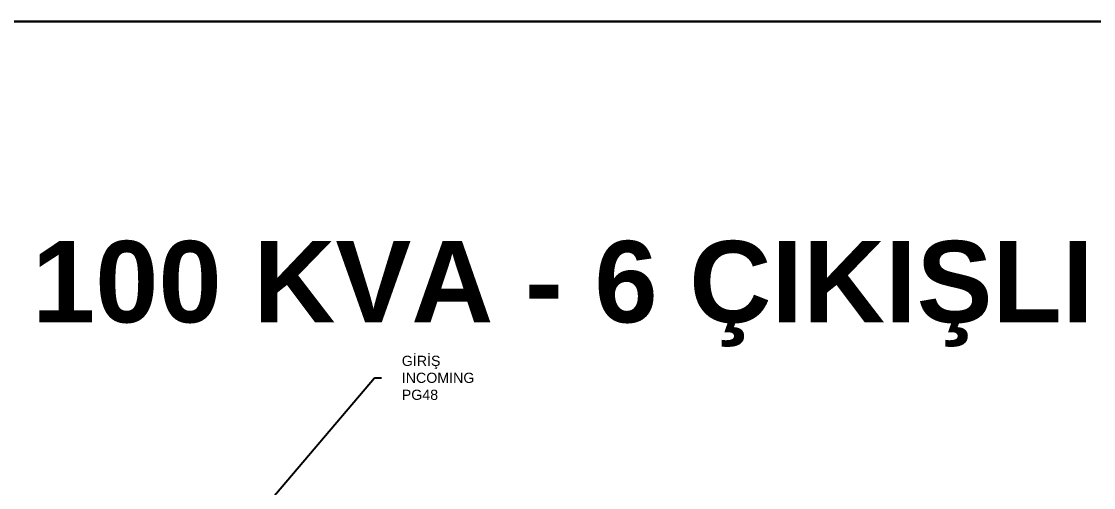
# Model space of a CAD drawing. Header units: metres. Extents: x 665631 to 671054, y 4275967 to 4279024.
# Drawn here: x 665843.4 to 666166.5, y 4276668.4 to 4276808.8 of the extents above; entities that cross this region are included whole.
import ezdxf

# ---------------------------------------------------------------- set-up
doc = ezdxf.new("R2010")
doc.units = ezdxf.units.M
doc.layers.get('0').update_dxf_attribs({"color": 5, "lineweight": 0})
doc.layers.add('AFB ANTED', color=7, linetype='Continuous')
doc.styles.add('M', font='arial.ttf')
doc.styles.add('SLDTEXTSTYLE0', font='arial.ttf')
doc.styles.get("Standard").update_dxf_attribs({"font": 'times.ttf'})
doc.dimstyles.new('ISO-25', dxfattribs={"dimtxt": 2.5, "dimasz": 2.5, "dimexe": 1.25, "dimexo": 0.625, "dimtad": 1, "dimtxsty": 'Standard', "dimcen": 2.5, "dimadec": 0, "dimazin": 0, "dimtfac": 1, "dimtmove": 0, "dimatfit": 3, "dimfxl": 1, "dimarcsym": 0})

# ---------------------------------------------------------------- blocks, each defined once
blk = doc.blocks.new('ANO DETAYI')
at = {"color": 7, "lineweight": 30}
blk.add_lwpolyline([(-73021.742, 1939.747), (-63390.26, 1939.747), (-63390.26, -4922.924), (-73021.742, -4922.924)], close=True, dxfattribs=at)
at = {"color": 2, "linetype": 'Continuous', "lineweight": 0, "insert": (-64581.441, 1400.651), "char_height": 200, "width": 6914.91598, "attachment_point": 3, "style": 'SLDTEXTSTYLE0'}
blk.add_mtext('\\pxqc;{\\fArial|b1|i0|c162|p34;100 KVA - 6 ÇIKIŞLI DAHİLİ TİP SAYAÇ PANOSU }', dxfattribs=at)
at = {"color": 2, "linetype": 'Continuous', "insert": (-70359.141, 1064.363, 74), "char_height": 25, "width": 471.53868, "attachment_point": 4, "style": 'M'}
blk.add_mtext('GİRİŞ\\PINCOMING\\PPG48', dxfattribs=at)
at = {"color": 7, "linetype": 'Continuous'}
blk.add_leader([(-70726.669, 711.725, 74), (-70426.447, 1064.363, 74), (-70409.141, 1064.363, 74)], dimstyle='ISO-25', override={"dimtxt": 50, "dimasz": 50, "dimexe": 50, "dimexo": 50, "dimgap": 50, "dimtad": 0, "dimcen": 50, "dimclrd": 2, "dimclre": 2, "dimclrt": 2}, dxfattribs=at)

msp = doc.modelspace()

# ---------------------------------------------------------------- block references
at = {"layer": 'AFB ANTED', "color": 4, "xscale": 0.1226459346474079, "yscale": 0.1226459346474079, "zscale": 0.1226459346474079}
msp.add_blockref('ANO DETAYI', (674587.27, 4276570.86), dxfattribs=at)

doc.saveas('drawing.dxf')
